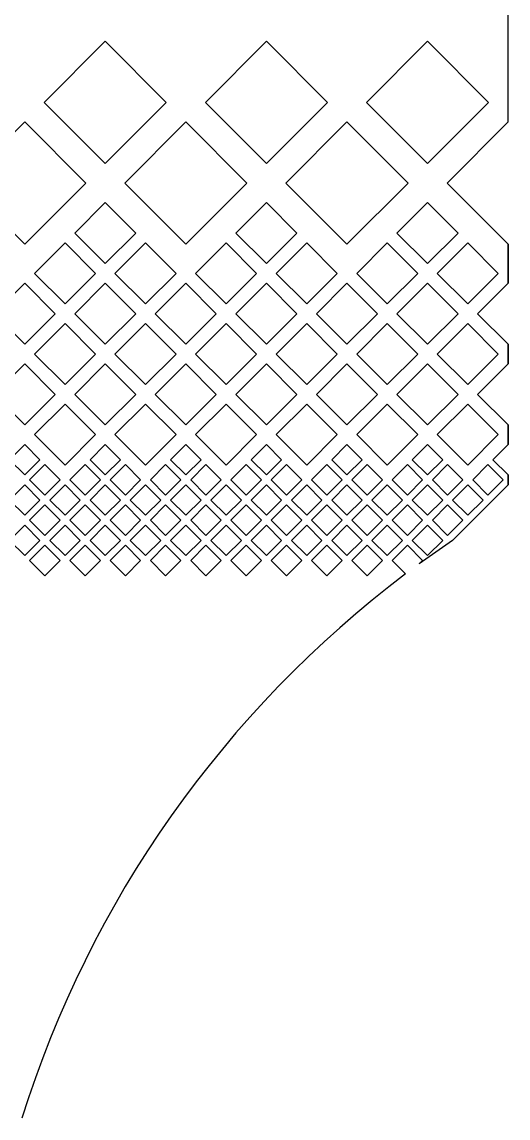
# Model space of a CAD drawing. Header units: inches. Extents: x 1277 to 1304299, y 7085 to 100777.
# Drawn here: x 1300016 to 1300579, y 94749 to 96018 of the extents above; entities that cross this region are included whole.
import ezdxf

# ---------------------------------------------------------------- set-up
doc = ezdxf.new("R2010")
doc.units = ezdxf.units.IN
doc.header["$MEASUREMENT"] = 0

msp = doc.modelspace()

# ---------------------------------------------------------------- linework, layer by layer
for p, q in [((1300579.4, 95902.5), (1300579.4, 96202.5)), ((1300112.7, 95995.9), (1300042, 95925.1)), ((1300183.4, 95925.1), (1300112.7, 95995.9)), ((1300299.4, 95995.9), (1300228.7, 95925.1)), ((1300370.1, 95925.1), (1300299.4, 95995.9)), ((1300486.1, 95995.9), (1300415.4, 95925.1)), ((1300556.8, 95925.1), (1300486.1, 95995.9)), ((1300042, 95925.1), (1300112.7, 95854.4)), ((1300112.7, 95854.4), (1300183.4, 95925.1)), ((1300228.7, 95925.1), (1300299.4, 95854.4)), ((1300299.4, 95854.4), (1300370.1, 95925.1)), ((1300415.4, 95925.1), (1300486.1, 95854.4)), ((1300486.1, 95854.4), (1300556.8, 95925.1)), ((1300019.4, 95902.5), (1299948.7, 95831.8)), ((1300090.1, 95831.8), (1300019.4, 95902.5)), ((1300206.1, 95902.5), (1300135.4, 95831.8)), ((1300276.8, 95831.8), (1300206.1, 95902.5)), ((1300392.7, 95902.5), (1300322, 95831.8)), ((1300463.5, 95831.8), (1300392.7, 95902.5)), ((1300579.4, 95902.5), (1300508.7, 95831.8)), ((1299948.7, 95831.8), (1300019.4, 95761.1)), ((1300019.4, 95761.1), (1300090.1, 95831.8)), ((1300135.4, 95831.8), (1300206.1, 95761.1)), ((1300206.1, 95761.1), (1300276.8, 95831.8)), ((1300322, 95831.8), (1300392.7, 95761.1)), ((1300392.7, 95761.1), (1300463.5, 95831.8)), ((1300508.7, 95831.8), (1300579.4, 95761.1)), ((1300112.7, 95809.2), (1300077.4, 95773.8)), ((1300148.1, 95773.8), (1300112.7, 95809.2)), ((1300299.4, 95809.2), (1300264.1, 95773.8)), ((1300334.8, 95773.8), (1300299.4, 95809.2)), ((1300486.1, 95809.2), (1300450.7, 95773.8)), ((1300521.4, 95773.8), (1300486.1, 95809.2)), ((1300077.4, 95773.8), (1300112.7, 95738.5)), ((1300112.7, 95738.5), (1300148.1, 95773.8)), ((1300264.1, 95773.8), (1300299.4, 95738.5)), ((1300299.4, 95738.5), (1300334.8, 95773.8)), ((1300450.7, 95773.8), (1300486.1, 95738.5)), ((1300486.1, 95738.5), (1300521.4, 95773.8)), ((1300066.1, 95762.5), (1300030.7, 95727.2)), ((1300101.4, 95727.2), (1300066.1, 95762.5)), ((1300159.4, 95762.5), (1300124, 95727.2)), ((1300194.8, 95727.2), (1300159.4, 95762.5)), ((1300252.7, 95762.5), (1300217.4, 95727.2)), ((1300288.1, 95727.2), (1300252.7, 95762.5)), ((1300346.1, 95762.5), (1300310.7, 95727.2)), ((1300381.4, 95727.2), (1300346.1, 95762.5)), ((1300439.4, 95762.5), (1300404.1, 95727.2)), ((1300474.8, 95727.2), (1300439.4, 95762.5)), ((1300532.8, 95762.5), (1300497.4, 95727.2)), ((1300568.1, 95727.2), (1300532.8, 95762.5)), ((1300579.4, 95761.1), (1300579.4, 95715.8)), ((1300579.4, 95715.8), (1300579.4, 95761.1)), ((1300030.7, 95727.2), (1300066.1, 95691.8)), ((1300066.1, 95691.8), (1300101.4, 95727.2)), ((1300124, 95727.2), (1300159.4, 95691.8)), ((1300159.4, 95691.8), (1300194.8, 95727.2)), ((1300217.4, 95727.2), (1300252.7, 95691.8)), ((1300252.7, 95691.8), (1300288.1, 95727.2)), ((1300310.7, 95727.2), (1300346.1, 95691.8)), ((1300346.1, 95691.8), (1300381.4, 95727.2)), ((1300404.1, 95727.2), (1300439.4, 95691.8)), ((1300439.4, 95691.8), (1300474.8, 95727.2)), ((1300497.4, 95727.2), (1300532.8, 95691.8)), ((1300532.8, 95691.8), (1300568.1, 95727.2)), ((1300019.4, 95715.8), (1299984, 95680.5)), ((1300054.8, 95680.5), (1300019.4, 95715.8)), ((1300112.7, 95715.8), (1300077.4, 95680.5)), ((1300148.1, 95680.5), (1300112.7, 95715.8)), ((1300206.1, 95715.8), (1300170.7, 95680.5)), ((1300241.4, 95680.5), (1300206.1, 95715.8)), ((1300299.4, 95715.8), (1300264.1, 95680.5)), ((1300334.8, 95680.5), (1300299.4, 95715.8)), ((1300392.7, 95715.8), (1300357.4, 95680.5)), ((1300428.1, 95680.5), (1300392.7, 95715.8)), ((1300486.1, 95715.8), (1300450.7, 95680.5)), ((1300521.4, 95680.5), (1300486.1, 95715.8)), ((1300579.4, 95715.8), (1300544.1, 95680.5)), ((1299984, 95680.5), (1300019.4, 95645.1)), ((1300019.4, 95645.1), (1300054.8, 95680.5)), ((1300077.4, 95680.5), (1300112.7, 95645.1)), ((1300112.7, 95645.1), (1300148.1, 95680.5)), ((1300170.7, 95680.5), (1300206.1, 95645.1)), ((1300206.1, 95645.1), (1300241.4, 95680.5)), ((1300264.1, 95680.5), (1300299.4, 95645.1)), ((1300299.4, 95645.1), (1300334.8, 95680.5)), ((1300357.4, 95680.5), (1300392.7, 95645.1)), ((1300392.7, 95645.1), (1300428.1, 95680.5)), ((1300450.7, 95680.5), (1300486.1, 95645.1)), ((1300486.1, 95645.1), (1300521.4, 95680.5)), ((1300544.1, 95680.5), (1300579.4, 95645.1)), ((1300066.1, 95669.2), (1300030.7, 95633.8)), ((1300101.4, 95633.8), (1300066.1, 95669.2)), ((1300159.4, 95669.2), (1300124, 95633.8)), ((1300194.8, 95633.8), (1300159.4, 95669.2)), ((1300252.7, 95669.2), (1300217.4, 95633.8)), ((1300288.1, 95633.8), (1300252.7, 95669.2)), ((1300346.1, 95669.2), (1300310.7, 95633.8)), ((1300381.4, 95633.8), (1300346.1, 95669.2)), ((1300439.4, 95669.2), (1300404.1, 95633.8)), ((1300474.8, 95633.8), (1300439.4, 95669.2)), ((1300532.8, 95669.2), (1300497.4, 95633.8)), ((1300568.1, 95633.8), (1300532.8, 95669.2)), ((1300579.4, 95645.1), (1300579.4, 95622.5)), ((1300579.4, 95622.5), (1300579.4, 95645.1)), ((1300030.7, 95633.8), (1300066.1, 95598.5)), ((1300066.1, 95598.5), (1300101.4, 95633.8)), ((1300124, 95633.8), (1300159.4, 95598.5)), ((1300159.4, 95598.5), (1300194.8, 95633.8)), ((1300217.4, 95633.8), (1300252.7, 95598.5)), ((1300252.7, 95598.5), (1300288.1, 95633.8)), ((1300310.7, 95633.8), (1300346.1, 95598.5)), ((1300346.1, 95598.5), (1300381.4, 95633.8)), ((1300404.1, 95633.8), (1300439.4, 95598.5)), ((1300439.4, 95598.5), (1300474.8, 95633.8)), ((1300497.4, 95633.8), (1300532.8, 95598.5)), ((1300532.8, 95598.5), (1300568.1, 95633.8)), ((1300019.4, 95622.5), (1299984, 95587.1)), ((1300019.4, 95622.5), (1299984, 95587.1)), ((1300019.4, 95622.5), (1299984, 95587.1)), ((1300054.8, 95587.1), (1300019.4, 95622.5)), ((1300054.8, 95587.1), (1300019.4, 95622.5)), ((1300054.8, 95587.1), (1300019.4, 95622.5)), ((1300112.7, 95622.5), (1300077.4, 95587.1)), ((1300112.7, 95622.5), (1300077.4, 95587.1)), ((1300112.7, 95622.5), (1300077.4, 95587.1)), ((1300148.1, 95587.1), (1300112.7, 95622.5)), ((1300148.1, 95587.1), (1300112.7, 95622.5)), ((1300148.1, 95587.1), (1300112.7, 95622.5)), ((1300206.1, 95622.5), (1300170.7, 95587.1)), ((1300206.1, 95622.5), (1300170.7, 95587.1)), ((1300206.1, 95622.5), (1300170.7, 95587.1)), ((1300241.4, 95587.1), (1300206.1, 95622.5)), ((1300241.4, 95587.1), (1300206.1, 95622.5)), ((1300241.4, 95587.1), (1300206.1, 95622.5)), ((1300299.4, 95622.5), (1300264.1, 95587.1)), ((1300299.4, 95622.5), (1300264.1, 95587.1)), ((1300299.4, 95622.5), (1300264.1, 95587.1)), ((1300334.8, 95587.1), (1300299.4, 95622.5)), ((1300334.8, 95587.1), (1300299.4, 95622.5)), ((1300334.8, 95587.1), (1300299.4, 95622.5)), ((1300392.7, 95622.5), (1300357.4, 95587.1)), ((1300392.7, 95622.5), (1300357.4, 95587.1)), ((1300392.7, 95622.5), (1300357.4, 95587.1)), ((1300428.1, 95587.1), (1300392.7, 95622.5)), ((1300428.1, 95587.1), (1300392.7, 95622.5)), ((1300428.1, 95587.1), (1300392.7, 95622.5)), ((1300486.1, 95622.5), (1300450.7, 95587.1)), ((1300486.1, 95622.5), (1300450.7, 95587.1)), ((1300486.1, 95622.5), (1300450.7, 95587.1)), ((1300521.4, 95587.1), (1300486.1, 95622.5)), ((1300521.4, 95587.1), (1300486.1, 95622.5)), ((1300521.4, 95587.1), (1300486.1, 95622.5)), ((1300579.4, 95622.5), (1300544.1, 95587.1)), ((1300579.4, 95622.5), (1300544.1, 95587.1)), ((1300579.4, 95622.5), (1300544.1, 95587.1)), ((1299984, 95587.1), (1300019.4, 95551.8)), ((1299984, 95587.1), (1300019.4, 95551.8)), ((1299984, 95587.1), (1300019.4, 95551.8)), ((1300019.4, 95551.8), (1300054.8, 95587.1)), ((1300019.4, 95551.8), (1300054.8, 95587.1)), ((1300019.4, 95551.8), (1300054.8, 95587.1)), ((1300077.4, 95587.1), (1300112.7, 95551.8)), ((1300077.4, 95587.1), (1300112.7, 95551.8)), ((1300077.4, 95587.1), (1300112.7, 95551.8)), ((1300112.7, 95551.8), (1300148.1, 95587.1)), ((1300112.7, 95551.8), (1300148.1, 95587.1)), ((1300112.7, 95551.8), (1300148.1, 95587.1)), ((1300170.7, 95587.1), (1300206.1, 95551.8)), ((1300170.7, 95587.1), (1300206.1, 95551.8)), ((1300170.7, 95587.1), (1300206.1, 95551.8)), ((1300206.1, 95551.8), (1300241.4, 95587.1)), ((1300206.1, 95551.8), (1300241.4, 95587.1)), ((1300206.1, 95551.8), (1300241.4, 95587.1)), ((1300264.1, 95587.1), (1300299.4, 95551.8)), ((1300264.1, 95587.1), (1300299.4, 95551.8)), ((1300264.1, 95587.1), (1300299.4, 95551.8)), ((1300299.4, 95551.8), (1300334.8, 95587.1)), ((1300299.4, 95551.8), (1300334.8, 95587.1)), ((1300299.4, 95551.8), (1300334.8, 95587.1)), ((1300357.4, 95587.1), (1300392.7, 95551.8)), ((1300357.4, 95587.1), (1300392.7, 95551.8)), ((1300357.4, 95587.1), (1300392.7, 95551.8)), ((1300392.7, 95551.8), (1300428.1, 95587.1)), ((1300392.7, 95551.8), (1300428.1, 95587.1)), ((1300392.7, 95551.8), (1300428.1, 95587.1)), ((1300450.7, 95587.1), (1300486.1, 95551.8)), ((1300450.7, 95587.1), (1300486.1, 95551.8)), ((1300450.7, 95587.1), (1300486.1, 95551.8)), ((1300486.1, 95551.8), (1300521.4, 95587.1)), ((1300486.1, 95551.8), (1300521.4, 95587.1)), ((1300486.1, 95551.8), (1300521.4, 95587.1)), ((1300544.1, 95587.1), (1300579.4, 95551.8)), ((1300544.1, 95587.1), (1300579.4, 95551.8)), ((1300544.1, 95587.1), (1300579.4, 95551.8)), ((1300066.1, 95575.8), (1300030.7, 95540.5)), ((1300066.1, 95575.8), (1300030.7, 95540.5)), ((1300066.1, 95575.8), (1300030.7, 95540.5)), ((1300101.4, 95540.5), (1300066.1, 95575.8)), ((1300101.4, 95540.5), (1300066.1, 95575.8)), ((1300101.4, 95540.5), (1300066.1, 95575.8)), ((1300159.4, 95575.8), (1300124, 95540.5)), ((1300159.4, 95575.8), (1300124, 95540.5)), ((1300159.4, 95575.8), (1300124, 95540.5)), ((1300194.8, 95540.5), (1300159.4, 95575.8)), ((1300194.8, 95540.5), (1300159.4, 95575.8)), ((1300194.8, 95540.5), (1300159.4, 95575.8)), ((1300252.7, 95575.8), (1300217.4, 95540.5)), ((1300252.7, 95575.8), (1300217.4, 95540.5)), ((1300252.7, 95575.8), (1300217.4, 95540.5)), ((1300288.1, 95540.5), (1300252.7, 95575.8)), ((1300288.1, 95540.5), (1300252.7, 95575.8)), ((1300288.1, 95540.5), (1300252.7, 95575.8)), ((1300346.1, 95575.8), (1300310.7, 95540.5)), ((1300346.1, 95575.8), (1300310.7, 95540.5)), ((1300346.1, 95575.8), (1300310.7, 95540.5)), ((1300381.4, 95540.5), (1300346.1, 95575.8)), ((1300381.4, 95540.5), (1300346.1, 95575.8)), ((1300381.4, 95540.5), (1300346.1, 95575.8)), ((1300439.4, 95575.8), (1300404.1, 95540.5)), ((1300439.4, 95575.8), (1300404.1, 95540.5)), ((1300439.4, 95575.8), (1300404.1, 95540.5)), ((1300474.8, 95540.5), (1300439.4, 95575.8)), ((1300474.8, 95540.5), (1300439.4, 95575.8)), ((1300474.8, 95540.5), (1300439.4, 95575.8)), ((1300532.8, 95575.8), (1300497.4, 95540.5)), ((1300532.8, 95575.8), (1300497.4, 95540.5)), ((1300532.8, 95575.8), (1300497.4, 95540.5)), ((1300568.1, 95540.5), (1300532.8, 95575.8)), ((1300568.1, 95540.5), (1300532.8, 95575.8)), ((1300568.1, 95540.5), (1300532.8, 95575.8)), ((1300579.4, 95529.2), (1300579.4, 95551.8)), ((1300579.4, 95551.8), (1300579.4, 95529.2)), ((1300030.7, 95540.5), (1300066.1, 95505.1)), ((1300030.7, 95540.5), (1300066.1, 95505.1)), ((1300030.7, 95540.5), (1300066.1, 95505.1)), ((1300066.1, 95505.1), (1300101.4, 95540.5)), ((1300066.1, 95505.1), (1300101.4, 95540.5)), ((1300066.1, 95505.1), (1300101.4, 95540.5)), ((1300124, 95540.5), (1300159.4, 95505.1)), ((1300124, 95540.5), (1300159.4, 95505.1)), ((1300124, 95540.5), (1300159.4, 95505.1)), ((1300159.4, 95505.1), (1300194.8, 95540.5)), ((1300159.4, 95505.1), (1300194.8, 95540.5)), ((1300159.4, 95505.1), (1300194.8, 95540.5)), ((1300217.4, 95540.5), (1300252.7, 95505.1)), ((1300217.4, 95540.5), (1300252.7, 95505.1)), ((1300217.4, 95540.5), (1300252.7, 95505.1)), ((1300252.7, 95505.1), (1300288.1, 95540.5)), ((1300252.7, 95505.1), (1300288.1, 95540.5)), ((1300252.7, 95505.1), (1300288.1, 95540.5)), ((1300310.7, 95540.5), (1300346.1, 95505.1)), ((1300310.7, 95540.5), (1300346.1, 95505.1)), ((1300310.7, 95540.5), (1300346.1, 95505.1)), ((1300346.1, 95505.1), (1300381.4, 95540.5)), ((1300346.1, 95505.1), (1300381.4, 95540.5)), ((1300346.1, 95505.1), (1300381.4, 95540.5)), ((1300404.1, 95540.5), (1300439.4, 95505.1)), ((1300404.1, 95540.5), (1300439.4, 95505.1)), ((1300404.1, 95540.5), (1300439.4, 95505.1)), ((1300439.4, 95505.1), (1300474.8, 95540.5)), ((1300439.4, 95505.1), (1300474.8, 95540.5)), ((1300439.4, 95505.1), (1300474.8, 95540.5)), ((1300497.4, 95540.5), (1300532.8, 95505.1)), ((1300497.4, 95540.5), (1300532.8, 95505.1)), ((1300497.4, 95540.5), (1300532.8, 95505.1)), ((1300532.8, 95505.1), (1300568.1, 95540.5)), ((1300532.8, 95505.1), (1300568.1, 95540.5)), ((1300532.8, 95505.1), (1300568.1, 95540.5)), ((1300019.4, 95529.2), (1300001.7, 95511.5)), ((1300037.1, 95511.5), (1300019.4, 95529.2)), ((1300112.7, 95529.2), (1300095.1, 95511.5)), ((1300130.4, 95511.5), (1300112.7, 95529.2)), ((1300206.1, 95529.2), (1300188.4, 95511.5)), ((1300223.8, 95511.5), (1300206.1, 95529.2)), ((1300299.4, 95529.2), (1300281.7, 95511.5)), ((1300317.1, 95511.5), (1300299.4, 95529.2)), ((1300392.7, 95529.2), (1300375.1, 95511.5)), ((1300410.4, 95511.5), (1300392.7, 95529.2)), ((1300486.1, 95529.2), (1300468.4, 95511.5)), ((1300503.8, 95511.5), (1300486.1, 95529.2)), ((1300579.4, 95529.2), (1300561.7, 95511.5)), ((1300001.7, 95511.5), (1300019.4, 95493.8)), ((1300019.4, 95493.8), (1300037.1, 95511.5)), ((1300095.1, 95511.5), (1300112.7, 95493.8)), ((1300112.7, 95493.8), (1300130.4, 95511.5)), ((1300188.4, 95511.5), (1300206.1, 95493.8)), ((1300206.1, 95493.8), (1300223.8, 95511.5)), ((1300281.7, 95511.5), (1300299.4, 95493.8)), ((1300299.4, 95493.8), (1300317.1, 95511.5)), ((1300375.1, 95511.5), (1300392.7, 95493.8)), ((1300392.7, 95493.8), (1300410.4, 95511.5)), ((1300468.4, 95511.5), (1300486.1, 95493.8)), ((1300486.1, 95493.8), (1300503.8, 95511.5)), ((1300561.7, 95511.5), (1300579.4, 95493.8)), ((1300042.7, 95505.8), (1300025.1, 95488.1)), ((1300060.4, 95488.1), (1300042.7, 95505.8)), ((1300089.4, 95505.8), (1300071.7, 95488.1)), ((1300107.1, 95488.1), (1300089.4, 95505.8)), ((1300136.1, 95505.8), (1300118.4, 95488.1)), ((1300153.7, 95488.1), (1300136.1, 95505.8)), ((1300182.7, 95505.8), (1300165.1, 95488.1)), ((1300200.4, 95488.1), (1300182.7, 95505.8)), ((1300229.4, 95505.8), (1300211.7, 95488.1)), ((1300247.1, 95488.1), (1300229.4, 95505.8)), ((1300276.1, 95505.8), (1300258.4, 95488.1)), ((1300293.8, 95488.1), (1300276.1, 95505.8)), ((1300322.7, 95505.8), (1300305.1, 95488.1)), ((1300340.4, 95488.1), (1300322.7, 95505.8)), ((1300369.4, 95505.8), (1300351.7, 95488.1)), ((1300387.1, 95488.1), (1300369.4, 95505.8)), ((1300416.1, 95505.8), (1300398.4, 95488.1)), ((1300433.8, 95488.1), (1300416.1, 95505.8)), ((1300462.8, 95505.8), (1300445.1, 95488.1)), ((1300480.4, 95488.1), (1300462.8, 95505.8)), ((1300509.4, 95505.8), (1300491.7, 95488.1)), ((1300527.1, 95488.1), (1300509.4, 95505.8)), ((1300556.1, 95505.8), (1300538.4, 95488.1)), ((1300573.8, 95488.1), (1300556.1, 95505.8)), ((1300025.1, 95488.1), (1300042.7, 95470.5)), ((1300042.7, 95470.5), (1300060.4, 95488.1)), ((1300071.7, 95488.1), (1300089.4, 95470.5)), ((1300089.4, 95470.5), (1300107.1, 95488.1)), ((1300118.4, 95488.1), (1300136.1, 95470.5)), ((1300136.1, 95470.5), (1300153.7, 95488.1)), ((1300165.1, 95488.1), (1300182.7, 95470.5)), ((1300182.7, 95470.5), (1300200.4, 95488.1)), ((1300211.7, 95488.1), (1300229.4, 95470.5)), ((1300229.4, 95470.5), (1300247.1, 95488.1)), ((1300258.4, 95488.1), (1300276.1, 95470.5)), ((1300276.1, 95470.5), (1300293.8, 95488.1)), ((1300305.1, 95488.1), (1300322.7, 95470.5)), ((1300322.7, 95470.5), (1300340.4, 95488.1)), ((1300351.7, 95488.1), (1300369.4, 95470.5)), ((1300369.4, 95470.5), (1300387.1, 95488.1)), ((1300398.4, 95488.1), (1300416.1, 95470.5)), ((1300416.1, 95470.5), (1300433.8, 95488.1)), ((1300445.1, 95488.1), (1300462.8, 95470.5)), ((1300462.8, 95470.5), (1300480.4, 95488.1)), ((1300491.7, 95488.1), (1300509.4, 95470.5)), ((1300509.4, 95470.5), (1300527.1, 95488.1)), ((1300538.4, 95488.1), (1300556.1, 95470.5)), ((1300556.1, 95470.5), (1300573.8, 95488.1)), ((1300579.4, 95482.5), (1300579.4, 95493.8)), ((1300579.4, 95493.8), (1300579.4, 95482.5)), ((1300019.4, 95482.5), (1300001.7, 95464.8)), ((1300037.1, 95464.8), (1300019.4, 95482.5)), ((1300066.1, 95482.5), (1300048.4, 95464.8)), ((1300083.7, 95464.8), (1300066.1, 95482.5)), ((1300112.7, 95482.5), (1300095.1, 95464.8)), ((1300130.4, 95464.8), (1300112.7, 95482.5)), ((1300159.4, 95482.5), (1300141.7, 95464.8)), ((1300177.1, 95464.8), (1300159.4, 95482.5)), ((1300206.1, 95482.5), (1300188.4, 95464.8)), ((1300223.8, 95464.8), (1300206.1, 95482.5)), ((1300252.7, 95482.5), (1300235.1, 95464.8)), ((1300270.4, 95464.8), (1300252.7, 95482.5)), ((1300299.4, 95482.5), (1300281.7, 95464.8)), ((1300317.1, 95464.8), (1300299.4, 95482.5)), ((1300346.1, 95482.5), (1300328.4, 95464.8)), ((1300363.8, 95464.8), (1300346.1, 95482.5)), ((1300392.7, 95482.5), (1300375.1, 95464.8)), ((1300410.4, 95464.8), (1300392.7, 95482.5)), ((1300439.4, 95482.5), (1300421.7, 95464.8)), ((1300457.1, 95464.8), (1300439.4, 95482.5)), ((1300486.1, 95482.5), (1300468.4, 95464.8)), ((1300503.8, 95464.8), (1300486.1, 95482.5)), ((1300532.8, 95482.5), (1300515.1, 95464.8)), ((1300579.4, 95482.5), (1300515.1, 95418.1)), ((1300550.4, 95464.8), (1300532.8, 95482.5)), ((1300001.7, 95464.8), (1300019.4, 95447.1)), ((1300019.4, 95447.1), (1300037.1, 95464.8)), ((1300042.7, 95459.2), (1300025.1, 95441.5)), ((1300060.4, 95441.5), (1300042.7, 95459.2)), ((1300048.4, 95464.8), (1300066.1, 95447.1)), ((1300066.1, 95447.1), (1300083.7, 95464.8)), ((1300089.4, 95459.2), (1300071.7, 95441.5)), ((1300107.1, 95441.5), (1300089.4, 95459.2)), ((1300095.1, 95464.8), (1300112.7, 95447.1)), ((1300112.7, 95447.1), (1300130.4, 95464.8)), ((1300136.1, 95459.2), (1300118.4, 95441.5)), ((1300153.7, 95441.5), (1300136.1, 95459.2)), ((1300141.7, 95464.8), (1300159.4, 95447.1)), ((1300159.4, 95447.1), (1300177.1, 95464.8)), ((1300182.7, 95459.2), (1300165.1, 95441.5)), ((1300200.4, 95441.5), (1300182.7, 95459.2)), ((1300188.4, 95464.8), (1300206.1, 95447.1)), ((1300206.1, 95447.1), (1300223.8, 95464.8)), ((1300229.4, 95459.2), (1300211.7, 95441.5)), ((1300247.1, 95441.5), (1300229.4, 95459.2)), ((1300235.1, 95464.8), (1300252.7, 95447.1)), ((1300252.7, 95447.1), (1300270.4, 95464.8)), ((1300276.1, 95459.2), (1300258.4, 95441.5)), ((1300293.8, 95441.5), (1300276.1, 95459.2)), ((1300281.7, 95464.8), (1300299.4, 95447.1)), ((1300299.4, 95447.1), (1300317.1, 95464.8)), ((1300322.7, 95459.2), (1300305.1, 95441.5)), ((1300340.4, 95441.5), (1300322.7, 95459.2)), ((1300328.4, 95464.8), (1300346.1, 95447.1)), ((1300346.1, 95447.1), (1300363.8, 95464.8)), ((1300369.4, 95459.2), (1300351.7, 95441.5)), ((1300387.1, 95441.5), (1300369.4, 95459.2)), ((1300375.1, 95464.8), (1300392.7, 95447.1)), ((1300392.7, 95447.1), (1300410.4, 95464.8)), ((1300416.1, 95459.2), (1300398.4, 95441.5)), ((1300433.8, 95441.5), (1300416.1, 95459.2)), ((1300421.7, 95464.8), (1300439.4, 95447.1)), ((1300439.4, 95447.1), (1300457.1, 95464.8)), ((1300462.8, 95459.2), (1300445.1, 95441.5)), ((1300480.4, 95441.5), (1300462.8, 95459.2)), ((1300468.4, 95464.8), (1300486.1, 95447.1)), ((1300486.1, 95447.1), (1300503.8, 95464.8)), ((1300509.4, 95459.2), (1300491.7, 95441.5)), ((1300527.1, 95441.5), (1300509.4, 95459.2)), ((1300515.1, 95464.8), (1300532.8, 95447.1)), ((1300532.8, 95447.1), (1300550.4, 95464.8)), ((1300019.4, 95435.8), (1300001.7, 95418.1)), ((1300037.1, 95418.1), (1300019.4, 95435.8)), ((1300025.1, 95441.5), (1300042.7, 95423.8)), ((1300042.7, 95423.8), (1300060.4, 95441.5)), ((1300066.1, 95435.8), (1300048.4, 95418.1)), ((1300083.7, 95418.1), (1300066.1, 95435.8)), ((1300071.7, 95441.5), (1300089.4, 95423.8)), ((1300089.4, 95423.8), (1300107.1, 95441.5)), ((1300112.7, 95435.8), (1300095.1, 95418.1)), ((1300130.4, 95418.1), (1300112.7, 95435.8)), ((1300118.4, 95441.5), (1300136.1, 95423.8)), ((1300136.1, 95423.8), (1300153.7, 95441.5)), ((1300159.4, 95435.8), (1300141.7, 95418.1)), ((1300177.1, 95418.1), (1300159.4, 95435.8)), ((1300165.1, 95441.5), (1300182.7, 95423.8)), ((1300182.7, 95423.8), (1300200.4, 95441.5)), ((1300206.1, 95435.8), (1300188.4, 95418.1)), ((1300223.8, 95418.1), (1300206.1, 95435.8)), ((1300211.7, 95441.5), (1300229.4, 95423.8)), ((1300229.4, 95423.8), (1300247.1, 95441.5)), ((1300252.7, 95435.8), (1300235.1, 95418.1)), ((1300270.4, 95418.1), (1300252.7, 95435.8)), ((1300258.4, 95441.5), (1300276.1, 95423.8)), ((1300276.1, 95423.8), (1300293.8, 95441.5)), ((1300299.4, 95435.8), (1300281.7, 95418.1)), ((1300317.1, 95418.1), (1300299.4, 95435.8)), ((1300305.1, 95441.5), (1300322.7, 95423.8)), ((1300322.7, 95423.8), (1300340.4, 95441.5)), ((1300346.1, 95435.8), (1300328.4, 95418.1)), ((1300363.8, 95418.1), (1300346.1, 95435.8)), ((1300351.7, 95441.5), (1300369.4, 95423.8)), ((1300369.4, 95423.8), (1300387.1, 95441.5)), ((1300392.7, 95435.8), (1300375.1, 95418.1)), ((1300410.4, 95418.1), (1300392.7, 95435.8)), ((1300398.4, 95441.5), (1300416.1, 95423.8)), ((1300416.1, 95423.8), (1300433.8, 95441.5)), ((1300439.4, 95435.8), (1300421.7, 95418.1)), ((1300457.1, 95418.1), (1300439.4, 95435.8)), ((1300445.1, 95441.5), (1300462.8, 95423.8)), ((1300462.8, 95423.8), (1300480.4, 95441.5)), ((1300486.1, 95435.8), (1300468.4, 95418.1)), ((1300503.8, 95418.1), (1300486.1, 95435.8)), ((1300491.7, 95441.5), (1300509.4, 95423.8)), ((1300509.4, 95423.8), (1300527.1, 95441.5)), ((1300001.7, 95418.1), (1300019.4, 95400.5)), ((1300019.4, 95400.5), (1300037.1, 95418.1)), ((1300042.7, 95412.5), (1300025.1, 95394.8)), ((1300060.4, 95394.8), (1300042.7, 95412.5)), ((1300048.4, 95418.1), (1300066.1, 95400.5)), ((1300066.1, 95400.5), (1300083.7, 95418.1)), ((1300089.4, 95412.5), (1300071.7, 95394.8)), ((1300107.1, 95394.8), (1300089.4, 95412.5)), ((1300095.1, 95418.1), (1300112.7, 95400.5)), ((1300112.7, 95400.5), (1300130.4, 95418.1)), ((1300136.1, 95412.5), (1300118.4, 95394.8)), ((1300153.7, 95394.8), (1300136.1, 95412.5)), ((1300141.7, 95418.1), (1300159.4, 95400.5)), ((1300159.4, 95400.5), (1300177.1, 95418.1)), ((1300182.7, 95412.5), (1300165.1, 95394.8)), ((1300200.4, 95394.8), (1300182.7, 95412.5)), ((1300188.4, 95418.1), (1300206.1, 95400.5)), ((1300206.1, 95400.5), (1300223.8, 95418.1)), ((1300229.4, 95412.5), (1300211.7, 95394.8)), ((1300247.1, 95394.8), (1300229.4, 95412.5)), ((1300235.1, 95418.1), (1300252.7, 95400.5)), ((1300252.7, 95400.5), (1300270.4, 95418.1)), ((1300276.1, 95412.5), (1300258.4, 95394.8)), ((1300293.8, 95394.8), (1300276.1, 95412.5)), ((1300281.7, 95418.1), (1300299.4, 95400.5)), ((1300299.4, 95400.5), (1300317.1, 95418.1)), ((1300322.7, 95412.5), (1300305.1, 95394.8)), ((1300340.4, 95394.8), (1300322.7, 95412.5)), ((1300328.4, 95418.1), (1300346.1, 95400.5)), ((1300346.1, 95400.5), (1300363.8, 95418.1)), ((1300369.4, 95412.5), (1300351.7, 95394.8)), ((1300387.1, 95394.8), (1300369.4, 95412.5)), ((1300375.1, 95418.1), (1300392.7, 95400.5)), ((1300392.7, 95400.5), (1300410.4, 95418.1)), ((1300416.1, 95412.5), (1300398.4, 95394.8)), ((1300433.8, 95394.8), (1300416.1, 95412.5)), ((1300421.7, 95418.1), (1300439.4, 95400.5)), ((1300439.4, 95400.5), (1300457.1, 95418.1)), ((1300462.8, 95412.5), (1300445.1, 95394.8)), ((1300480.4, 95394.8), (1300462.8, 95412.5)), ((1300468.4, 95418.1), (1300486.1, 95400.5)), ((1300515.1, 95418.1), (1300476.4, 95390.8)), ((1300486.1, 95400.5), (1300503.8, 95418.1)), ((1300025.1, 95394.8), (1300042.7, 95377.1)), ((1300042.7, 95377.1), (1300060.4, 95394.8)), ((1300071.7, 95394.8), (1300089.4, 95377.1)), ((1300089.4, 95377.1), (1300107.1, 95394.8)), ((1300118.4, 95394.8), (1300136.1, 95377.1)), ((1300136.1, 95377.1), (1300153.7, 95394.8)), ((1300165.1, 95394.8), (1300182.7, 95377.1)), ((1300182.7, 95377.1), (1300200.4, 95394.8)), ((1300211.7, 95394.8), (1300229.4, 95377.1)), ((1300229.4, 95377.1), (1300247.1, 95394.8)), ((1300258.4, 95394.8), (1300276.1, 95377.1)), ((1300276.1, 95377.1), (1300293.8, 95394.8)), ((1300305.1, 95394.8), (1300322.7, 95377.1)), ((1300322.7, 95377.1), (1300340.4, 95394.8)), ((1300351.7, 95394.8), (1300369.4, 95377.1)), ((1300369.4, 95377.1), (1300387.1, 95394.8)), ((1300398.4, 95394.8), (1300416.1, 95377.1)), ((1300416.1, 95377.1), (1300433.8, 95394.8)), ((1300445.1, 95394.8), (1300460.7, 95379.2)), ((1300476.4, 95390.8), (1300480.4, 95394.8))]:
    msp.add_line(p, q)
msp.add_arc((1301219.1, 94372.2), 1260.6, 126.9843, 162.6005)

doc.saveas('drawing.dxf')
